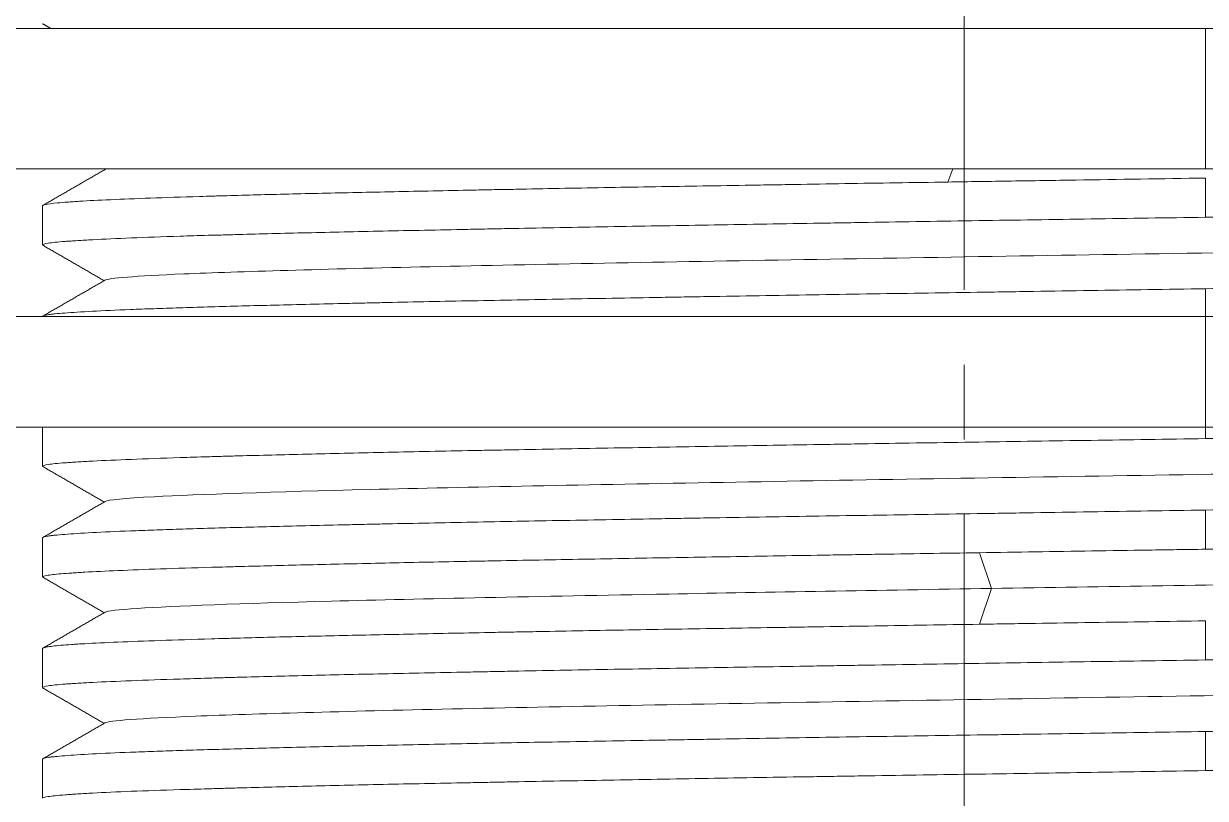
# Model space of a CAD drawing. Header units: millimetres. Extents: x 7368 to 7962, y 1333 to 2173.
# Drawn here: x 7444.61 to 7460.62, y 1679.31 to 1689.81 of the extents above; entities that cross this region are included whole.
import ezdxf

# ---------------------------------------------------------------- set-up
doc = ezdxf.new("R2010")
doc.units = ezdxf.units.MM
doc.linetypes.add('CENTERX2', pattern=[20.32, 12.7, -2.54, 2.54, -2.54])
doc.layers.add('CENTER', color=1, linetype='CENTERX2', lineweight=15)

msp = doc.modelspace()

# ---------------------------------------------------------------- linework, layer by layer
at = {"linetype": 'Continuous', "lineweight": 18, "extrusion": (0, 1, 0)}
for p, q in [((7460.622, 1689.743), (7436.122, 1689.743)), ((7460.622, 1689.743), (7485.122, 1689.743)), ((7460.622, 1687.843), (7436.122, 1687.843)), ((7457.132, 1687.664), (7457.201, 1687.843)), ((7460.622, 1687.843), (7485.122, 1687.843)), ((7444.872, 1687.343), (7444.872, 1686.812)), ((7460.622, 1685.843), (7435.122, 1685.843)), ((7444.872, 1685.843), (7444.872, 1685.843)), ((7460.622, 1685.843), (7486.122, 1685.843)), ((7460.622, 1684.343), (7435.122, 1684.343)), ((7444.872, 1684.343), (7444.872, 1683.812)), ((7460.622, 1684.343), (7486.122, 1684.343)), ((7444.872, 1682.843), (7444.872, 1682.312)), ((7457.725, 1682.156), (7457.562, 1682.641)), ((7457.562, 1681.671), (7457.725, 1682.156)), ((7444.872, 1681.343), (7444.872, 1680.812)), ((7444.872, 1679.843), (7444.872, 1679.312))]:
    msp.add_line(p, q, dxfattribs=at)
at = {"linetype": 'Continuous', "lineweight": 13, "extrusion": (0, 1, 0)}
for p, q in [((7460.622, 1687.843), (7460.622, 1689.743)), ((7460.622, 1687.187), (7460.622, 1687.718)), ((7460.622, 1685.843), (7460.622, 1686.218)), ((7460.622, 1684.343), (7460.622, 1685.843)), ((7460.622, 1684.187), (7460.622, 1684.343)), ((7460.622, 1682.687), (7460.622, 1683.218)), ((7460.622, 1681.187), (7460.622, 1681.718)), ((7460.622, 1679.687), (7460.622, 1680.218))]:
    msp.add_line(p, q, dxfattribs=at)
at = {"linetype": 'Continuous', "lineweight": 18}
for points, degree in [([(7444.87, 1689.81), (7444.929, 1689.776), (7444.987, 1689.743)], 2), ([(7445.717, 1687.834), (7445.294, 1687.59), (7444.871, 1687.345)], 2), ([(7445.717, 1687.834), (7445.722, 1687.837), (7445.73, 1687.84), (7445.741, 1687.843)], 3), ([(7444.869, 1686.81), (7445.287, 1686.569), (7445.705, 1686.327)], 2), ([(7445.716, 1686.334), (7445.293, 1686.089), (7444.87, 1685.845)], 2), ([(7444.87, 1683.81), (7445.288, 1683.569), (7445.706, 1683.327)], 2), ([(7445.717, 1683.334), (7445.294, 1683.09), (7444.871, 1682.845)], 2), ([(7444.871, 1682.31), (7445.289, 1682.069), (7445.706, 1681.827)], 2), ([(7445.717, 1681.834), (7445.294, 1681.59), (7444.871, 1681.345)], 2), ([(7444.87, 1680.81), (7445.287, 1680.569), (7445.705, 1680.328)], 2), ([(7445.716, 1680.334), (7445.293, 1680.089), (7444.87, 1679.845)], 2)]:
    msp.add_open_spline(points, degree=degree, dxfattribs=at)
for points, knots in [([(7457.132, 1687.664), (7456.661, 1687.657), (7456.197, 1687.65), (7455.51, 1687.639), (7455.283, 1687.635), (7454.944, 1687.629), (7454.832, 1687.628), (7454.608, 1687.624), (7454.497, 1687.622), (7453.945, 1687.613), (7453.515, 1687.606), (7452.676, 1687.592), (7452.267, 1687.585), (7451.671, 1687.574), (7451.475, 1687.57), (7451.185, 1687.564), (7451.041, 1687.562), (7450.898, 1687.559), (7450.804, 1687.557), (7450.757, 1687.556), (7450.335, 1687.548), (7449.976, 1687.54), (7449.292, 1687.526), (7448.966, 1687.519), (7448.347, 1687.505), (7448.054, 1687.498), (7447.638, 1687.487), (7447.504, 1687.483), (7447.341, 1687.478), (7447.308, 1687.478), (7447.244, 1687.476), (7447.213, 1687.475), (7447.118, 1687.472), (7447.057, 1687.47), (7446.755, 1687.461), (7446.535, 1687.453), (7446.134, 1687.439), (7445.953, 1687.432), (7445.632, 1687.418), (7445.491, 1687.411), (7445.341, 1687.402), (7445.313, 1687.4), (7445.258, 1687.396), (7445.232, 1687.394), (7445.157, 1687.389), (7445.113, 1687.385), (7444.998, 1687.374), (7444.943, 1687.367), (7444.884, 1687.354), (7444.872, 1687.348), (7444.872, 1687.342)], [0, 0, 0, 0, 0.0677, 0.0677, 0.10155, 0.10155, 0.118476, 0.118476, 0.135401, 0.135401, 0.203101, 0.203101, 0.270801, 0.270801, 0.304651, 0.304651, 0.321577, 0.330039, 0.330039, 0.338502, 0.338502, 0.406202, 0.406202, 0.473902, 0.473902, 0.541603, 0.541603, 0.575453, 0.575453, 0.583915, 0.583915, 0.592378, 0.592378, 0.609303, 0.609303, 0.677003, 0.677003, 0.744704, 0.744704, 0.812404, 0.812404, 0.829329, 0.829329, 0.846254, 0.846254, 0.880104, 0.880104, 0.947805, 0.947805, 1, 1, 1, 1]), ([(7460.622, 1687.718), (7460.034, 1687.709), (7459.45, 1687.7), (7458.722, 1687.689), (7458.576, 1687.686), (7458.286, 1687.682), (7458.14, 1687.68), (7457.706, 1687.673), (7457.419, 1687.669), (7457.132, 1687.664)], [0, 0, 0, 0, 0.5, 0.5, 0.625, 0.625, 0.75, 0.75, 1, 1, 1, 1]), ([(7460.622, 1687.187), (7461.142, 1687.195), (7461.66, 1687.203), (7462.434, 1687.215), (7462.692, 1687.219), (7463.077, 1687.225), (7463.206, 1687.227), (7463.461, 1687.231), (7463.588, 1687.233), (7464.222, 1687.243), (7465.22, 1687.258), (7466.188, 1687.273), (7466.904, 1687.285), (7467.14, 1687.289), (7467.492, 1687.295), (7467.609, 1687.297), (7467.84, 1687.301), (7467.955, 1687.303), (7468.525, 1687.313), (7468.965, 1687.321), (7469.817, 1687.336), (7470.229, 1687.344), (7471.022, 1687.36), (7471.405, 1687.367), (7471.817, 1687.376), (7471.863, 1687.377), (7471.954, 1687.379), (7472.088, 1687.382), (7472.22, 1687.385), (7472.48, 1687.39), (7472.648, 1687.394), (7473.136, 1687.406), (7473.441, 1687.414), (7474.01, 1687.43), (7474.274, 1687.438), (7474.578, 1687.448), (7474.638, 1687.449), (7474.754, 1687.453), (7474.811, 1687.455), (7474.977, 1687.461), (7475.082, 1687.465), (7475.377, 1687.476), (7475.55, 1687.484), (7475.846, 1687.5), (7475.971, 1687.508), (7476.121, 1687.52), (7476.165, 1687.524), (7476.221, 1687.53), (7476.247, 1687.533), (7476.27, 1687.535), (7476.284, 1687.537), (7476.291, 1687.538), (7476.347, 1687.547), (7476.372, 1687.555), (7476.372, 1687.562)], [0, 0, 0, 0, 0.062535, 0.062535, 0.093803, 0.093803, 0.109437, 0.109437, 0.12507, 0.12507, 0.187605, 0.250141, 0.250141, 0.281408, 0.281408, 0.297042, 0.297042, 0.312676, 0.312676, 0.375211, 0.375211, 0.437746, 0.437746, 0.500281, 0.500281, 0.508098, 0.508098, 0.515915, 0.531549, 0.531549, 0.562816, 0.562816, 0.625352, 0.625352, 0.687887, 0.687887, 0.70352, 0.70352, 0.719154, 0.719154, 0.750422, 0.750422, 0.812957, 0.812957, 0.875492, 0.875492, 0.90676, 0.90676, 0.922394, 0.93021, 0.93021, 0.938027, 0.938027, 1, 1, 1, 1]), ([(7444.872, 1686.812), (7444.872, 1686.812), (7444.872, 1686.812), (7444.872, 1686.82), (7444.898, 1686.828), (7444.999, 1686.844), (7445.074, 1686.852), (7445.201, 1686.862), (7445.228, 1686.863), (7445.285, 1686.867), (7445.315, 1686.869), (7445.409, 1686.875), (7445.479, 1686.879), (7445.704, 1686.89), (7445.877, 1686.898), (7446.27, 1686.914), (7446.49, 1686.922), (7446.854, 1686.934), (7446.981, 1686.938), (7447.18, 1686.944), (7447.249, 1686.945), (7447.353, 1686.948), (7447.388, 1686.949), (7447.459, 1686.951), (7447.78, 1686.96), (7448.126, 1686.969), (7448.778, 1686.984), (7449.122, 1686.992), (7449.848, 1687.007), (7450.23, 1687.015), (7450.73, 1687.025), (7450.832, 1687.027), (7451.037, 1687.031), (7451.346, 1687.037), (7451.663, 1687.043), (7452.306, 1687.055), (7453.186, 1687.07), (7454.114, 1687.085), (7454.828, 1687.097), (7455.069, 1687.101), (7455.374, 1687.106), (7455.436, 1687.107), (7455.558, 1687.109), (7455.62, 1687.11), (7455.805, 1687.113), (7455.929, 1687.115), (7456.548, 1687.125), (7457.047, 1687.133), (7458.055, 1687.149), (7458.562, 1687.156), (7459.586, 1687.172), (7460.102, 1687.179), (7460.622, 1687.187)], [0, 0, 0, 0, 0.000594, 0.000594, 0.063057, 0.063057, 0.12552, 0.12552, 0.141136, 0.141136, 0.156751, 0.156751, 0.187983, 0.187983, 0.250446, 0.250446, 0.312909, 0.312909, 0.34414, 0.34414, 0.359756, 0.359756, 0.367564, 0.367564, 0.375371, 0.437834, 0.437834, 0.500297, 0.500297, 0.56276, 0.56276, 0.578376, 0.578376, 0.593991, 0.625223, 0.625223, 0.687686, 0.750149, 0.750149, 0.78138, 0.78138, 0.789188, 0.789188, 0.796996, 0.796996, 0.812611, 0.812611, 0.875074, 0.875074, 0.937537, 0.937537, 1, 1, 1, 1]), ([(7445.716, 1686.334), (7445.762, 1686.362), (7446.54, 1686.423), (7449.826, 1686.516), (7455.03, 1686.613), (7461.152, 1686.711), (7467.187, 1686.808), (7472.144, 1686.906), (7474.904, 1686.993), (7475.488, 1687.048), (7475.526, 1687.071)], [0, 0, 0, 0, 0.115176, 0.24724, 0.379304, 0.511367, 0.643431, 0.775495, 0.907558, 1, 1, 1, 1]), ([(7476.372, 1686.593), (7476.372, 1686.593), (7476.372, 1686.593), (7476.371, 1686.585), (7476.345, 1686.577), (7476.244, 1686.561), (7476.169, 1686.553), (7476.043, 1686.544), (7476.016, 1686.542), (7475.959, 1686.538), (7475.929, 1686.536), (7475.834, 1686.53), (7475.764, 1686.526), (7475.539, 1686.515), (7475.366, 1686.507), (7474.973, 1686.491), (7474.754, 1686.483), (7474.389, 1686.471), (7474.262, 1686.467), (7474.063, 1686.462), (7473.995, 1686.46), (7473.89, 1686.457), (7473.855, 1686.456), (7473.784, 1686.454), (7473.463, 1686.445), (7473.117, 1686.437), (7472.465, 1686.421), (7472.121, 1686.413), (7471.395, 1686.397), (7471.014, 1686.389), (7470.513, 1686.38), (7470.412, 1686.378), (7470.207, 1686.374), (7469.897, 1686.368), (7469.58, 1686.362), (7468.938, 1686.35), (7468.497, 1686.343), (7467.593, 1686.328), (7467.129, 1686.32), (7466.415, 1686.308), (7466.174, 1686.304), (7465.869, 1686.299), (7465.808, 1686.298), (7465.685, 1686.296), (7465.623, 1686.295), (7465.438, 1686.292), (7465.315, 1686.29), (7464.695, 1686.28), (7464.196, 1686.272), (7463.189, 1686.257), (7462.681, 1686.249), (7461.657, 1686.234), (7461.142, 1686.226), (7460.622, 1686.218)], [0, 0, 0, 0, 0.000562, 0.000562, 0.063027, 0.063027, 0.125492, 0.125492, 0.141108, 0.141108, 0.156724, 0.156724, 0.187957, 0.187957, 0.250422, 0.250422, 0.312886, 0.312886, 0.344119, 0.344119, 0.359735, 0.359735, 0.367543, 0.367543, 0.375351, 0.437816, 0.437816, 0.500281, 0.500281, 0.562746, 0.562746, 0.578362, 0.578362, 0.593978, 0.625211, 0.625211, 0.687676, 0.687676, 0.750141, 0.750141, 0.781373, 0.781373, 0.789181, 0.789181, 0.796989, 0.796989, 0.812605, 0.812605, 0.87507, 0.87507, 0.937535, 0.937535, 1, 1, 1, 1]), ([(7460.622, 1686.218), (7460.102, 1686.21), (7459.583, 1686.202), (7458.809, 1686.19), (7458.552, 1686.186), (7458.166, 1686.18), (7458.038, 1686.178), (7457.782, 1686.174), (7457.655, 1686.172), (7457.022, 1686.162), (7456.522, 1686.155), (7455.539, 1686.14), (7455.055, 1686.132), (7454.34, 1686.12), (7454.103, 1686.116), (7453.751, 1686.11), (7453.635, 1686.108), (7453.403, 1686.104), (7453.288, 1686.102), (7452.719, 1686.092), (7452.278, 1686.084), (7451.426, 1686.069), (7451.014, 1686.061), (7450.221, 1686.046), (7449.839, 1686.038), (7449.426, 1686.029), (7449.38, 1686.028), (7449.29, 1686.026), (7449.155, 1686.023), (7448.847, 1686.016), (7448.595, 1686.01), (7448.107, 1685.998), (7447.802, 1685.991), (7447.233, 1685.975), (7446.969, 1685.967), (7446.665, 1685.958), (7446.605, 1685.956), (7446.489, 1685.952), (7446.432, 1685.95), (7446.266, 1685.944), (7446.161, 1685.94), (7445.866, 1685.929), (7445.693, 1685.921), (7445.397, 1685.905), (7445.272, 1685.897), (7445.122, 1685.885), (7445.079, 1685.881), (7445.022, 1685.876), (7444.996, 1685.873), (7444.973, 1685.87), (7444.959, 1685.868), (7444.952, 1685.867), (7444.896, 1685.858), (7444.872, 1685.851), (7444.872, 1685.843)], [0, 0, 0, 0, 0.062537, 0.062537, 0.093806, 0.093806, 0.10944, 0.10944, 0.125074, 0.125074, 0.187611, 0.187611, 0.250149, 0.250149, 0.281417, 0.281417, 0.297051, 0.297051, 0.312686, 0.312686, 0.375223, 0.375223, 0.43776, 0.43776, 0.500297, 0.500297, 0.508114, 0.508114, 0.515931, 0.531566, 0.562834, 0.562834, 0.625371, 0.625371, 0.687909, 0.687909, 0.703543, 0.703543, 0.719177, 0.719177, 0.750446, 0.750446, 0.812983, 0.812983, 0.87552, 0.87552, 0.906789, 0.906789, 0.922423, 0.93024, 0.93024, 0.938057, 0.938057, 1, 1, 1, 1]), ([(7460.622, 1684.187), (7461.142, 1684.195), (7461.66, 1684.203), (7462.434, 1684.215), (7462.692, 1684.219), (7463.077, 1684.225), (7463.206, 1684.227), (7463.461, 1684.231), (7463.588, 1684.233), (7464.222, 1684.243), (7464.721, 1684.25), (7465.704, 1684.265), (7466.188, 1684.273), (7466.904, 1684.285), (7467.14, 1684.289), (7467.492, 1684.295), (7467.609, 1684.297), (7467.84, 1684.301), (7467.955, 1684.303), (7468.525, 1684.313), (7468.965, 1684.321), (7469.649, 1684.333), (7469.901, 1684.338), (7470.148, 1684.342)], [0, 0, 0, 0, 0.151412, 0.151412, 0.227118, 0.227118, 0.264971, 0.264971, 0.302824, 0.302824, 0.454236, 0.454236, 0.605648, 0.605648, 0.681354, 0.681354, 0.719207, 0.719207, 0.75706, 0.75706, 0.908472, 0.908472, 1, 1, 1, 1]), ([(7444.872, 1683.812), (7444.872, 1683.812), (7444.872, 1683.813), (7444.872, 1683.821), (7444.898, 1683.828), (7444.999, 1683.844), (7445.074, 1683.852), (7445.201, 1683.861), (7445.228, 1683.863), (7445.285, 1683.867), (7445.315, 1683.869), (7445.409, 1683.875), (7445.479, 1683.879), (7445.704, 1683.89), (7445.877, 1683.898), (7446.27, 1683.914), (7446.49, 1683.922), (7446.854, 1683.934), (7446.981, 1683.938), (7447.18, 1683.943), (7447.249, 1683.945), (7447.353, 1683.948), (7447.388, 1683.949), (7447.459, 1683.951), (7447.78, 1683.96), (7448.126, 1683.968), (7448.778, 1683.984), (7449.122, 1683.992), (7449.848, 1684.008), (7450.23, 1684.016), (7450.73, 1684.026), (7450.832, 1684.028), (7451.037, 1684.031), (7451.346, 1684.037), (7451.663, 1684.043), (7452.306, 1684.055), (7452.746, 1684.062), (7453.65, 1684.078), (7454.114, 1684.085), (7454.828, 1684.097), (7455.069, 1684.101), (7455.374, 1684.106), (7455.436, 1684.107), (7455.558, 1684.109), (7455.62, 1684.11), (7455.805, 1684.113), (7455.929, 1684.115), (7456.548, 1684.125), (7457.047, 1684.133), (7458.055, 1684.148), (7458.562, 1684.156), (7459.586, 1684.171), (7460.102, 1684.179), (7460.622, 1684.187)], [0, 0, 0, 0, 0.000561, 0.000561, 0.063026, 0.063026, 0.125491, 0.125491, 0.141107, 0.141107, 0.156724, 0.156724, 0.187956, 0.187956, 0.250421, 0.250421, 0.312886, 0.312886, 0.344118, 0.344118, 0.359735, 0.359735, 0.367543, 0.367543, 0.375351, 0.437816, 0.437816, 0.500281, 0.500281, 0.562746, 0.562746, 0.578362, 0.578362, 0.593978, 0.62521, 0.62521, 0.687675, 0.687675, 0.75014, 0.75014, 0.781373, 0.781373, 0.789181, 0.789181, 0.796989, 0.796989, 0.812605, 0.812605, 0.87507, 0.87507, 0.937535, 0.937535, 1, 1, 1, 1]), ([(7445.717, 1683.334), (7445.754, 1683.356), (7446.31, 1683.41), (7448.989, 1683.497), (7453.905, 1683.594), (7459.923, 1683.692), (7466.056, 1683.789), (7471.297, 1683.886), (7474.669, 1683.981), (7475.48, 1684.042), (7475.527, 1684.071)], [0, 0, 0, 0, 0.088887, 0.22095, 0.353014, 0.485077, 0.617141, 0.749205, 0.881268, 1, 1, 1, 1]), ([(7476.372, 1683.593), (7476.372, 1683.593), (7476.372, 1683.593), (7476.371, 1683.585), (7476.345, 1683.577), (7476.244, 1683.561), (7476.169, 1683.553), (7476.043, 1683.544), (7476.016, 1683.542), (7475.959, 1683.538), (7475.929, 1683.536), (7475.834, 1683.53), (7475.764, 1683.526), (7475.539, 1683.515), (7475.366, 1683.507), (7474.973, 1683.491), (7474.754, 1683.483), (7474.389, 1683.472), (7474.262, 1683.468), (7474.063, 1683.462), (7473.995, 1683.46), (7473.89, 1683.457), (7473.855, 1683.456), (7473.784, 1683.454), (7473.463, 1683.445), (7473.117, 1683.436), (7472.465, 1683.421), (7472.121, 1683.413), (7471.395, 1683.398), (7471.014, 1683.39), (7470.513, 1683.38), (7470.412, 1683.378), (7470.207, 1683.374), (7469.897, 1683.368), (7469.58, 1683.362), (7468.938, 1683.35), (7468.057, 1683.335), (7467.129, 1683.32), (7466.415, 1683.308), (7466.174, 1683.304), (7465.869, 1683.299), (7465.808, 1683.298), (7465.685, 1683.296), (7465.623, 1683.295), (7465.438, 1683.292), (7465.315, 1683.29), (7464.695, 1683.28), (7464.196, 1683.272), (7463.189, 1683.256), (7462.681, 1683.249), (7461.657, 1683.233), (7461.142, 1683.226), (7460.622, 1683.218)], [0, 0, 0, 0, 0.000593, 0.000593, 0.063056, 0.063056, 0.125519, 0.125519, 0.141134, 0.141134, 0.15675, 0.15675, 0.187982, 0.187982, 0.250445, 0.250445, 0.312908, 0.312908, 0.344139, 0.344139, 0.359755, 0.359755, 0.367563, 0.367563, 0.375371, 0.437833, 0.437833, 0.500296, 0.500296, 0.562759, 0.562759, 0.578375, 0.578375, 0.593991, 0.625222, 0.625222, 0.687685, 0.750148, 0.750148, 0.78138, 0.78138, 0.789188, 0.789188, 0.796995, 0.796995, 0.812611, 0.812611, 0.875074, 0.875074, 0.937537, 0.937537, 1, 1, 1, 1]), ([(7460.622, 1683.218), (7460.102, 1683.21), (7459.583, 1683.202), (7458.809, 1683.19), (7458.552, 1683.186), (7458.166, 1683.18), (7458.038, 1683.178), (7457.782, 1683.174), (7457.655, 1683.172), (7457.022, 1683.162), (7456.023, 1683.147), (7455.055, 1683.132), (7454.34, 1683.12), (7454.103, 1683.116), (7453.751, 1683.11), (7453.635, 1683.108), (7453.403, 1683.104), (7453.288, 1683.102), (7452.719, 1683.092), (7452.278, 1683.084), (7451.426, 1683.069), (7451.014, 1683.061), (7450.221, 1683.045), (7449.839, 1683.038), (7449.426, 1683.029), (7449.38, 1683.028), (7449.29, 1683.026), (7449.155, 1683.023), (7449.023, 1683.02), (7448.763, 1683.015), (7448.595, 1683.011), (7448.107, 1682.999), (7447.802, 1682.991), (7447.233, 1682.975), (7446.969, 1682.967), (7446.665, 1682.957), (7446.605, 1682.956), (7446.489, 1682.952), (7446.432, 1682.95), (7446.266, 1682.944), (7446.161, 1682.94), (7445.866, 1682.929), (7445.693, 1682.921), (7445.397, 1682.905), (7445.272, 1682.897), (7445.122, 1682.885), (7445.079, 1682.881), (7445.022, 1682.876), (7444.996, 1682.873), (7444.973, 1682.87), (7444.959, 1682.868), (7444.952, 1682.867), (7444.896, 1682.858), (7444.872, 1682.85), (7444.872, 1682.843)], [0, 0, 0, 0, 0.062535, 0.062535, 0.093803, 0.093803, 0.109437, 0.109437, 0.12507, 0.12507, 0.187606, 0.250141, 0.250141, 0.281408, 0.281408, 0.297042, 0.297042, 0.312676, 0.312676, 0.375211, 0.375211, 0.437746, 0.437746, 0.500282, 0.500282, 0.508098, 0.508098, 0.515915, 0.531549, 0.531549, 0.562817, 0.562817, 0.625352, 0.625352, 0.687887, 0.687887, 0.703521, 0.703521, 0.719155, 0.719155, 0.750422, 0.750422, 0.812958, 0.812958, 0.875493, 0.875493, 0.90676, 0.90676, 0.922394, 0.930211, 0.930211, 0.938028, 0.938028, 1, 1, 1, 1]), ([(7460.622, 1682.687), (7461.142, 1682.695), (7461.66, 1682.703), (7462.434, 1682.714), (7462.692, 1682.718), (7463.077, 1682.724), (7463.206, 1682.726), (7463.461, 1682.73), (7463.588, 1682.732), (7464.222, 1682.742), (7465.22, 1682.758), (7466.188, 1682.774), (7466.904, 1682.785), (7467.14, 1682.789), (7467.492, 1682.795), (7467.609, 1682.797), (7467.84, 1682.801), (7467.955, 1682.803), (7468.525, 1682.812), (7468.965, 1682.82), (7469.817, 1682.836), (7470.229, 1682.844), (7471.022, 1682.86), (7471.405, 1682.868), (7471.817, 1682.876), (7471.863, 1682.877), (7471.954, 1682.879), (7472.088, 1682.882), (7472.396, 1682.889), (7472.648, 1682.895), (7473.136, 1682.906), (7473.441, 1682.914), (7474.01, 1682.93), (7474.274, 1682.938), (7474.578, 1682.948), (7474.638, 1682.949), (7474.754, 1682.953), (7474.811, 1682.955), (7474.977, 1682.961), (7475.082, 1682.965), (7475.377, 1682.977), (7475.55, 1682.984), (7475.846, 1683), (7475.971, 1683.007), (7476.121, 1683.019), (7476.165, 1683.023), (7476.221, 1683.029), (7476.247, 1683.032), (7476.27, 1683.035), (7476.284, 1683.037), (7476.291, 1683.038), (7476.347, 1683.047), (7476.372, 1683.055), (7476.372, 1683.063)], [0, 0, 0, 0, 0.062535, 0.062535, 0.093803, 0.093803, 0.109436, 0.109436, 0.12507, 0.12507, 0.187605, 0.250141, 0.250141, 0.281408, 0.281408, 0.297042, 0.297042, 0.312676, 0.312676, 0.375211, 0.375211, 0.437746, 0.437746, 0.500281, 0.500281, 0.508098, 0.508098, 0.515915, 0.531549, 0.562816, 0.562816, 0.625351, 0.625351, 0.687886, 0.687886, 0.70352, 0.70352, 0.719154, 0.719154, 0.750422, 0.750422, 0.812957, 0.812957, 0.875492, 0.875492, 0.906759, 0.906759, 0.922393, 0.93021, 0.93021, 0.938027, 0.938027, 1, 1, 1, 1]), ([(7457.562, 1682.641), (7458.066, 1682.649), (7458.574, 1682.657), (7459.339, 1682.668), (7459.595, 1682.672), (7459.979, 1682.678), (7460.108, 1682.68), (7460.365, 1682.684), (7460.493, 1682.686), (7460.622, 1682.687)], [0, 0, 0, 0, 0.5, 0.5, 0.75, 0.75, 0.875, 0.875, 1, 1, 1, 1]), ([(7444.872, 1682.313), (7444.872, 1682.32), (7444.891, 1682.326), (7444.972, 1682.34), (7445.035, 1682.348), (7445.164, 1682.358), (7445.212, 1682.362), (7445.28, 1682.366), (7445.294, 1682.367), (7445.323, 1682.369), (7445.366, 1682.372), (7445.413, 1682.375), (7445.575, 1682.384), (7445.725, 1682.392), (7446.067, 1682.406), (7446.258, 1682.414), (7446.68, 1682.428), (7446.911, 1682.436), (7447.227, 1682.445), (7447.291, 1682.446), (7447.422, 1682.45), (7447.489, 1682.452), (7447.693, 1682.457), (7447.833, 1682.461), (7448.265, 1682.472), (7448.569, 1682.479), (7449.21, 1682.494), (7449.547, 1682.501), (7450.077, 1682.513), (7450.258, 1682.516), (7450.535, 1682.522), (7450.676, 1682.524), (7450.818, 1682.527), (7450.914, 1682.529), (7450.962, 1682.53), (7451.396, 1682.538), (7451.793, 1682.545), (7452.607, 1682.56), (7453.024, 1682.567), (7453.881, 1682.582), (7454.319, 1682.589), (7454.993, 1682.6), (7455.22, 1682.604), (7455.565, 1682.61), (7455.68, 1682.611), (7455.912, 1682.615), (7456.028, 1682.617), (7456.612, 1682.626), (7457.084, 1682.633), (7457.562, 1682.641)], [0, 0, 0, 0, 0.063107, 0.063107, 0.130028, 0.130028, 0.163489, 0.163489, 0.171854, 0.171854, 0.180219, 0.196949, 0.196949, 0.26387, 0.26387, 0.330791, 0.330791, 0.397712, 0.397712, 0.414442, 0.414442, 0.431172, 0.431172, 0.464633, 0.464633, 0.531554, 0.531554, 0.598475, 0.598475, 0.631935, 0.631935, 0.648665, 0.65703, 0.65703, 0.665395, 0.665395, 0.732316, 0.732316, 0.799237, 0.799237, 0.866158, 0.866158, 0.899619, 0.899619, 0.916349, 0.916349, 0.933079, 0.933079, 1, 1, 1, 1]), ([(7457.725, 1682.156), (7459.256, 1682.181), (7462.885, 1682.238), (7468.322, 1682.328), (7472.949, 1682.426), (7475.115, 1682.507), (7475.499, 1682.555), (7475.526, 1682.571)], [0, 0, 0, 0, 0.180377, 0.414875, 0.649374, 0.883872, 1, 1, 1, 1]), ([(7445.717, 1681.834), (7445.747, 1681.851), (7446.169, 1681.901), (7448.45, 1681.984), (7452.786, 1682.073), (7456.196, 1682.131), (7457.725, 1682.156)], [0, 0, 0, 0, 0.162067, 0.464657, 0.767247, 1, 1, 1, 1]), ([(7460.622, 1681.718), (7460.108, 1681.71), (7459.596, 1681.702), (7458.831, 1681.69), (7458.576, 1681.686), (7458.195, 1681.681), (7458.068, 1681.679), (7457.815, 1681.675), (7457.688, 1681.673), (7457.562, 1681.671)], [0, 0, 0, 0, 0.5, 0.5, 0.75, 0.75, 0.875, 0.875, 1, 1, 1, 1]), ([(7457.562, 1681.671), (7457.084, 1681.664), (7456.612, 1681.656), (7455.913, 1681.645), (7455.681, 1681.641), (7455.336, 1681.636), (7455.221, 1681.634), (7454.993, 1681.63), (7454.88, 1681.628), (7454.317, 1681.619), (7453.877, 1681.612), (7453.019, 1681.598), (7452.6, 1681.591), (7451.988, 1681.579), (7451.787, 1681.576), (7451.489, 1681.57), (7451.341, 1681.567), (7451.195, 1681.564), (7451.097, 1681.563), (7451.049, 1681.562), (7450.615, 1681.553), (7450.246, 1681.546), (7449.541, 1681.531), (7449.204, 1681.524), (7448.563, 1681.51), (7448.259, 1681.503), (7447.826, 1681.492), (7447.686, 1681.488), (7447.517, 1681.483), (7447.483, 1681.482), (7447.416, 1681.48), (7447.317, 1681.478), (7447.221, 1681.475), (7446.906, 1681.465), (7446.675, 1681.458), (7446.254, 1681.443), (7446.063, 1681.436), (7445.722, 1681.422), (7445.572, 1681.415), (7445.41, 1681.406), (7445.379, 1681.404), (7445.319, 1681.4), (7445.291, 1681.398), (7445.21, 1681.393), (7445.162, 1681.389), (7445.034, 1681.378), (7444.912, 1681.363), (7444.872, 1681.349), (7444.872, 1681.342)], [0, 0, 0, 0, 0.066948, 0.066948, 0.100422, 0.100422, 0.117159, 0.117159, 0.133896, 0.133896, 0.200844, 0.200844, 0.267792, 0.267792, 0.301266, 0.301266, 0.318003, 0.326371, 0.326371, 0.33474, 0.33474, 0.401688, 0.401688, 0.468636, 0.468636, 0.535584, 0.535584, 0.569057, 0.569057, 0.577426, 0.577426, 0.585794, 0.602531, 0.602531, 0.669479, 0.669479, 0.736427, 0.736427, 0.803375, 0.803375, 0.820112, 0.820112, 0.836849, 0.836849, 0.870323, 0.870323, 0.937271, 1, 1, 1, 1]), ([(7460.622, 1681.187), (7461.142, 1681.195), (7461.66, 1681.203), (7462.434, 1681.215), (7462.692, 1681.219), (7463.077, 1681.225), (7463.206, 1681.227), (7463.461, 1681.231), (7463.588, 1681.233), (7464.222, 1681.243), (7465.22, 1681.258), (7466.188, 1681.274), (7466.904, 1681.285), (7467.14, 1681.289), (7467.492, 1681.295), (7467.609, 1681.297), (7467.84, 1681.301), (7467.955, 1681.303), (7468.525, 1681.312), (7468.965, 1681.32), (7469.817, 1681.336), (7470.229, 1681.344), (7471.022, 1681.36), (7471.405, 1681.367), (7471.817, 1681.376), (7471.863, 1681.377), (7471.954, 1681.379), (7472.088, 1681.382), (7472.396, 1681.389), (7472.648, 1681.394), (7473.136, 1681.406), (7473.441, 1681.414), (7474.01, 1681.43), (7474.274, 1681.438), (7474.578, 1681.448), (7474.638, 1681.45), (7474.754, 1681.453), (7474.811, 1681.455), (7474.977, 1681.461), (7475.082, 1681.465), (7475.377, 1681.477), (7475.55, 1681.484), (7475.846, 1681.5), (7475.971, 1681.508), (7476.121, 1681.52), (7476.165, 1681.523), (7476.221, 1681.529), (7476.247, 1681.532), (7476.27, 1681.535), (7476.284, 1681.537), (7476.291, 1681.538), (7476.347, 1681.547), (7476.372, 1681.555), (7476.372, 1681.562)], [0, 0, 0, 0, 0.062535, 0.062535, 0.093803, 0.093803, 0.109436, 0.109436, 0.12507, 0.12507, 0.187605, 0.25014, 0.25014, 0.281408, 0.281408, 0.297042, 0.297042, 0.312676, 0.312676, 0.375211, 0.375211, 0.437746, 0.437746, 0.500281, 0.500281, 0.508098, 0.508098, 0.515915, 0.531548, 0.562816, 0.562816, 0.625351, 0.625351, 0.687886, 0.687886, 0.70352, 0.70352, 0.719154, 0.719154, 0.750421, 0.750421, 0.812956, 0.812956, 0.875492, 0.875492, 0.906759, 0.906759, 0.922393, 0.93021, 0.93021, 0.938027, 0.938027, 1, 1, 1, 1]), ([(7444.872, 1680.812), (7444.872, 1680.812), (7444.872, 1680.812), (7444.872, 1680.82), (7444.898, 1680.828), (7444.999, 1680.844), (7445.074, 1680.852), (7445.201, 1680.862), (7445.228, 1680.864), (7445.285, 1680.867), (7445.315, 1680.869), (7445.409, 1680.875), (7445.479, 1680.879), (7445.704, 1680.891), (7445.877, 1680.898), (7446.27, 1680.914), (7446.49, 1680.921), (7446.854, 1680.933), (7446.981, 1680.937), (7447.18, 1680.943), (7447.249, 1680.945), (7447.353, 1680.948), (7447.388, 1680.949), (7447.459, 1680.951), (7447.78, 1680.96), (7448.126, 1680.969), (7448.778, 1680.984), (7449.122, 1680.992), (7449.848, 1681.007), (7450.23, 1681.015), (7450.73, 1681.025), (7450.832, 1681.027), (7451.037, 1681.031), (7451.346, 1681.037), (7451.663, 1681.043), (7452.306, 1681.055), (7453.186, 1681.07), (7454.114, 1681.086), (7454.828, 1681.097), (7455.069, 1681.101), (7455.374, 1681.106), (7455.436, 1681.107), (7455.558, 1681.109), (7455.62, 1681.11), (7455.805, 1681.113), (7455.929, 1681.115), (7456.548, 1681.125), (7457.047, 1681.133), (7458.055, 1681.149), (7458.562, 1681.156), (7459.586, 1681.172), (7460.102, 1681.179), (7460.622, 1681.187)], [0, 0, 0, 0, 0.000593, 0.000593, 0.063056, 0.063056, 0.125519, 0.125519, 0.141135, 0.141135, 0.15675, 0.15675, 0.187982, 0.187982, 0.250445, 0.250445, 0.312908, 0.312908, 0.344139, 0.344139, 0.359755, 0.359755, 0.367563, 0.367563, 0.375371, 0.437834, 0.437834, 0.500297, 0.500297, 0.562759, 0.562759, 0.578375, 0.578375, 0.593991, 0.625222, 0.625222, 0.687685, 0.750148, 0.750148, 0.78138, 0.78138, 0.789188, 0.789188, 0.796995, 0.796995, 0.812611, 0.812611, 0.875074, 0.875074, 0.937537, 0.937537, 1, 1, 1, 1]), ([(7445.716, 1680.334), (7445.765, 1680.364), (7446.63, 1680.427), (7450.134, 1680.523), (7455.431, 1680.62), (7461.58, 1680.717), (7467.571, 1680.815), (7472.422, 1680.912), (7474.977, 1680.998), (7475.491, 1681.051), (7475.526, 1681.071)], [0, 0, 0, 0, 0.124208, 0.256289, 0.388369, 0.520449, 0.65253, 0.78461, 0.916691, 1, 1, 1, 1]), ([(7476.372, 1680.593), (7476.372, 1680.593), (7476.372, 1680.592), (7476.371, 1680.584), (7476.345, 1680.577), (7476.244, 1680.561), (7476.169, 1680.554), (7476.043, 1680.544), (7476.016, 1680.542), (7475.959, 1680.538), (7475.929, 1680.536), (7475.834, 1680.53), (7475.764, 1680.527), (7475.539, 1680.515), (7475.192, 1680.499), (7474.754, 1680.483), (7474.389, 1680.471), (7474.262, 1680.467), (7474.063, 1680.462), (7473.995, 1680.46), (7473.89, 1680.457), (7473.855, 1680.456), (7473.784, 1680.454), (7473.463, 1680.445), (7473.117, 1680.437), (7472.465, 1680.421), (7472.121, 1680.413), (7471.395, 1680.397), (7471.014, 1680.389), (7470.513, 1680.38), (7470.412, 1680.378), (7470.207, 1680.374), (7469.897, 1680.368), (7469.58, 1680.362), (7468.938, 1680.351), (7468.497, 1680.343), (7467.593, 1680.328), (7467.129, 1680.32), (7466.415, 1680.308), (7466.174, 1680.304), (7465.869, 1680.299), (7465.808, 1680.298), (7465.685, 1680.296), (7465.623, 1680.295), (7465.438, 1680.292), (7465.315, 1680.29), (7464.695, 1680.28), (7464.196, 1680.272), (7463.189, 1680.257), (7462.681, 1680.249), (7461.657, 1680.234), (7461.142, 1680.226), (7460.622, 1680.218)], [0, 0, 0, 0, 0.000562, 0.000562, 0.063027, 0.063027, 0.125492, 0.125492, 0.141108, 0.141108, 0.156724, 0.156724, 0.187957, 0.187957, 0.250422, 0.312887, 0.312887, 0.344119, 0.344119, 0.359735, 0.359735, 0.367543, 0.367543, 0.375351, 0.437816, 0.437816, 0.500281, 0.500281, 0.562746, 0.562746, 0.578362, 0.578362, 0.593978, 0.625211, 0.625211, 0.687676, 0.687676, 0.750141, 0.750141, 0.781373, 0.781373, 0.789181, 0.789181, 0.796989, 0.796989, 0.812605, 0.812605, 0.87507, 0.87507, 0.937535, 0.937535, 1, 1, 1, 1]), ([(7460.622, 1680.218), (7460.102, 1680.21), (7459.583, 1680.202), (7458.809, 1680.19), (7458.552, 1680.186), (7458.166, 1680.18), (7458.038, 1680.178), (7457.782, 1680.174), (7457.655, 1680.172), (7457.022, 1680.163), (7456.522, 1680.155), (7455.539, 1680.14), (7455.055, 1680.132), (7454.34, 1680.12), (7454.103, 1680.116), (7453.751, 1680.11), (7453.635, 1680.108), (7453.403, 1680.104), (7453.288, 1680.102), (7452.719, 1680.092), (7452.278, 1680.084), (7451.426, 1680.069), (7451.014, 1680.061), (7450.221, 1680.046), (7449.839, 1680.038), (7449.426, 1680.029), (7449.38, 1680.028), (7449.29, 1680.026), (7449.155, 1680.023), (7448.847, 1680.016), (7448.595, 1680.01), (7448.107, 1679.998), (7447.802, 1679.991), (7447.233, 1679.975), (7446.969, 1679.968), (7446.665, 1679.958), (7446.605, 1679.956), (7446.489, 1679.952), (7446.432, 1679.95), (7446.266, 1679.944), (7446.161, 1679.94), (7445.866, 1679.929), (7445.693, 1679.921), (7445.397, 1679.905), (7445.272, 1679.897), (7445.122, 1679.885), (7445.079, 1679.881), (7445.022, 1679.876), (7444.996, 1679.873), (7444.973, 1679.87), (7444.959, 1679.868), (7444.952, 1679.867), (7444.896, 1679.858), (7444.872, 1679.851), (7444.872, 1679.843)], [0, 0, 0, 0, 0.062537, 0.062537, 0.093806, 0.093806, 0.10944, 0.10944, 0.125074, 0.125074, 0.187611, 0.187611, 0.250148, 0.250148, 0.281417, 0.281417, 0.297051, 0.297051, 0.312686, 0.312686, 0.375223, 0.375223, 0.43776, 0.43776, 0.500297, 0.500297, 0.508114, 0.508114, 0.515931, 0.531565, 0.562834, 0.562834, 0.625371, 0.625371, 0.687908, 0.687908, 0.703542, 0.703542, 0.719177, 0.719177, 0.750445, 0.750445, 0.812982, 0.812982, 0.87552, 0.87552, 0.906788, 0.906788, 0.922422, 0.930239, 0.930239, 0.938057, 0.938057, 1, 1, 1, 1]), ([(7460.622, 1679.688), (7461.142, 1679.696), (7461.66, 1679.703), (7462.434, 1679.715), (7462.692, 1679.719), (7463.077, 1679.725), (7463.206, 1679.726), (7463.461, 1679.73), (7463.588, 1679.732), (7464.222, 1679.742), (7464.721, 1679.75), (7465.704, 1679.766), (7466.188, 1679.774), (7466.904, 1679.786), (7467.14, 1679.789), (7467.492, 1679.795), (7467.609, 1679.797), (7467.84, 1679.801), (7467.955, 1679.803), (7468.525, 1679.813), (7468.965, 1679.82), (7469.817, 1679.836), (7470.229, 1679.843), (7471.022, 1679.859), (7471.405, 1679.867), (7471.817, 1679.876), (7471.863, 1679.877), (7471.954, 1679.879), (7472.088, 1679.882), (7472.396, 1679.889), (7472.648, 1679.895), (7473.136, 1679.907), (7473.441, 1679.914), (7474.01, 1679.929), (7474.274, 1679.937), (7474.578, 1679.947), (7474.638, 1679.949), (7474.754, 1679.953), (7474.811, 1679.955), (7474.977, 1679.961), (7475.082, 1679.965), (7475.377, 1679.977), (7475.55, 1679.985), (7475.846, 1680), (7475.971, 1680.008), (7476.121, 1680.019), (7476.165, 1680.023), (7476.221, 1680.029), (7476.247, 1680.032), (7476.27, 1680.035), (7476.284, 1680.037), (7476.291, 1680.038), (7476.347, 1680.047), (7476.372, 1680.055), (7476.372, 1680.062)], [0, 0, 0, 0, 0.062535, 0.062535, 0.093803, 0.093803, 0.109436, 0.109436, 0.12507, 0.12507, 0.187605, 0.187605, 0.25014, 0.25014, 0.281408, 0.281408, 0.297042, 0.297042, 0.312676, 0.312676, 0.375211, 0.375211, 0.437746, 0.437746, 0.500281, 0.500281, 0.508098, 0.508098, 0.515915, 0.531549, 0.562816, 0.562816, 0.625351, 0.625351, 0.687886, 0.687886, 0.70352, 0.70352, 0.719154, 0.719154, 0.750421, 0.750421, 0.812957, 0.812957, 0.875492, 0.875492, 0.906759, 0.906759, 0.922393, 0.93021, 0.93021, 0.938027, 0.938027, 1, 1, 1, 1]), ([(7444.872, 1679.313), (7444.872, 1679.313), (7444.872, 1679.313), (7444.872, 1679.321), (7444.898, 1679.328), (7444.999, 1679.343), (7445.074, 1679.351), (7445.201, 1679.361), (7445.228, 1679.363), (7445.285, 1679.367), (7445.315, 1679.369), (7445.409, 1679.375), (7445.479, 1679.379), (7445.704, 1679.391), (7446.051, 1679.407), (7446.49, 1679.422), (7446.854, 1679.433), (7446.981, 1679.437), (7447.18, 1679.443), (7447.249, 1679.445), (7447.353, 1679.448), (7447.388, 1679.449), (7447.459, 1679.451), (7447.78, 1679.46), (7448.126, 1679.469), (7448.778, 1679.485), (7449.122, 1679.492), (7449.848, 1679.508), (7450.23, 1679.516), (7450.73, 1679.525), (7450.832, 1679.527), (7451.037, 1679.531), (7451.346, 1679.537), (7451.663, 1679.543), (7452.306, 1679.554), (7453.186, 1679.57), (7454.114, 1679.586), (7454.828, 1679.598), (7455.069, 1679.602), (7455.374, 1679.606), (7455.436, 1679.607), (7455.558, 1679.609), (7455.62, 1679.61), (7455.805, 1679.613), (7455.929, 1679.615), (7456.548, 1679.625), (7457.047, 1679.632), (7458.055, 1679.648), (7458.562, 1679.656), (7459.586, 1679.672), (7460.102, 1679.68), (7460.622, 1679.688)], [0, 0, 0, 0, 0.000562, 0.000562, 0.063027, 0.063027, 0.125492, 0.125492, 0.141108, 0.141108, 0.156724, 0.156724, 0.187957, 0.187957, 0.250422, 0.312886, 0.312886, 0.344119, 0.344119, 0.359735, 0.359735, 0.367543, 0.367543, 0.375351, 0.437816, 0.437816, 0.500281, 0.500281, 0.562746, 0.562746, 0.578362, 0.578362, 0.593978, 0.625211, 0.625211, 0.687676, 0.750141, 0.750141, 0.781373, 0.781373, 0.789181, 0.789181, 0.796989, 0.796989, 0.812605, 0.812605, 0.87507, 0.87507, 0.937535, 0.937535, 1, 1, 1, 1]), ([(7445.717, 1678.834), (7445.735, 1678.845), (7445.994, 1678.888), (7447.743, 1678.964), (7452.099, 1679.062), (7457.854, 1679.159), (7464.063, 1679.257), (7469.708, 1679.354), (7473.861, 1679.451), (7475.332, 1679.524), (7475.514, 1679.564), (7475.527, 1679.571)], [0, 0, 0, 0, 0.044963, 0.17706, 0.309157, 0.441255, 0.573352, 0.705449, 0.837546, 0.969643, 1, 1, 1, 1])]:
    msp.add_open_spline(points, degree=3, knots=knots, dxfattribs=at)
at = {"layer": 'CENTER', "ltscale": 0.4}
msp.add_line((7457.356, 1992.021), (7457.356, 1591.843), dxfattribs=at)

doc.saveas('drawing.dxf')
